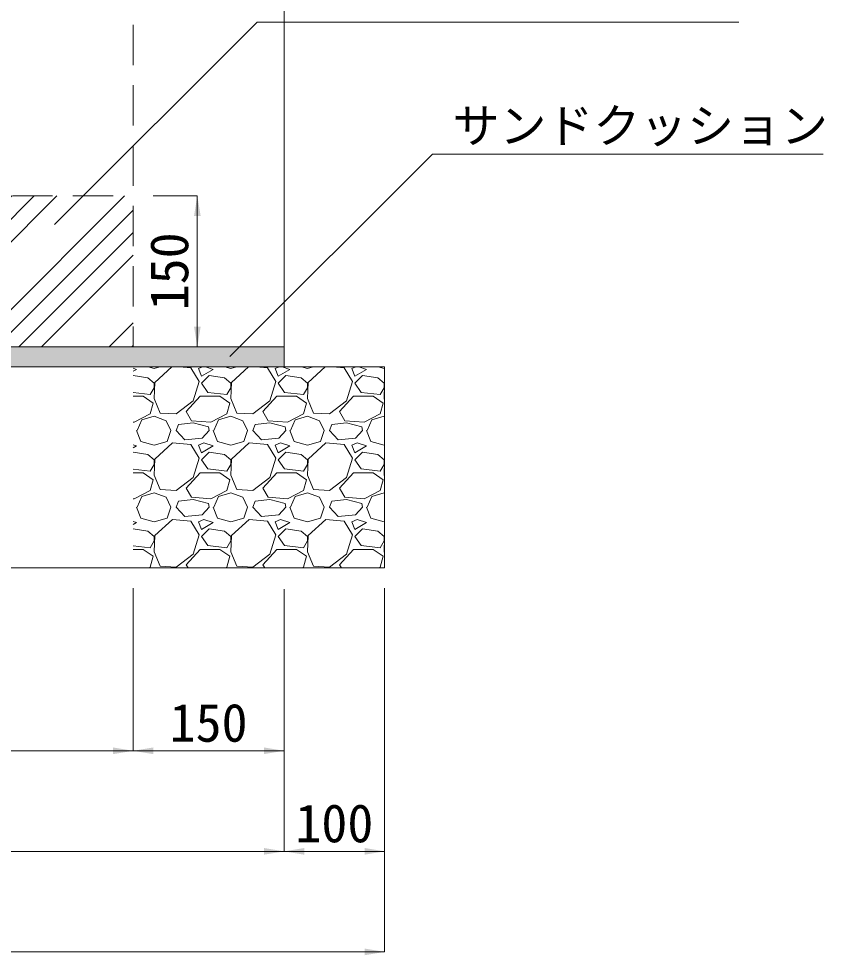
# Model space of a CAD drawing. Units: millimetres at full size. Extents: x 77366 to 106166, y -28085 to 6898.
# Drawn here: x 96756 to 97557, y -11294 to -10363 of the extents above; entities that cross this region are included whole.
import ezdxf
from ezdxf.enums import TextEntityAlignment as Align

# ---------------------------------------------------------------- set-up
doc = ezdxf.new("R2010")
doc.units = ezdxf.units.MM
doc.header["$LTSCALE"] = 50
doc.linetypes.add('USER2', pattern=[1.2, 0.8, -0.4])
for name, color, linetype, lineweight in [('ハッチング', 7, 'Continuous', 9), ('基礎', 7, 'Continuous', 5), ('寸法線', 7, 'Continuous', 13), ('引出線', 4, 'Continuous', 13), ('本体', 2, 'Continuous', 20)]:
    doc.layers.add(name, color=color, linetype=linetype, lineweight=lineweight)
doc.layers.add('モルタル', color=7, linetype='Continuous')
doc.styles.add('ＭＳ ゴシック', font='')
doc.styles.get('ＭＳ ゴシック').set_extended_font_data('MS Gothic')

# ---------------------------------------------------------------- blocks, each defined once
blk = doc.blocks.new('filled_arrow')
at = {"color": 0, "linetype": 'Continuous', "lineweight": -2}
blk.add_solid([(7.5, 1.25), (0, 0), (7.5, -1.25)], dxfattribs=at)

msp = doc.modelspace()

# ---------------------------------------------------------------- hatches: boundary and pattern name
at = {"layer": 'ハッチング'}
h = msp.add_hatch(dxfattribs=at)
h.set_pattern_fill('USER', color=256, style=0, pattern_type=2)
h.set_pattern_definition([(45, (17029.32, -13455.69), (-67.35192, 67.35192), []), (45, (17051.77, -13455.69), (-67.35192, 67.35192), []), (45, (17074.22, -13455.69), (-67.35192, 67.35192), []), (45, (17096.68, -13455.69), (-67.35192, 67.35192), [])])
h.paths.add_polyline_path([(96270.12, -10539.22), (96270.12, -10689.22), (96870.12, -10689.22), (96870.12, -10539.22)])
at = {"layer": 'モルタル'}
msp.add_hatch(color=256, dxfattribs=at).paths.add_polyline_path([(97020.12, -10709.22), (97020.12, -10689.22), (96120.12, -10689.22), (96120.12, -10709.22)])

# ---------------------------------------------------------------- linework, layer by layer
at = {"layer": '基礎', "color": 3, "lineweight": 20}
for p, q in [((96020.12, -10709.22), (97120.12, -10709.22)), ((97120.12, -10709.22), (97120.12, -10909.22)), ((96020.12, -10909.22), (97120.12, -10909.22))]:
    msp.add_line(p, q, dxfattribs=at)
at = {"layer": '基礎'}
for p, q in [((96885.09, -10709.22), (96890.87, -10710.92)), ((96890.87, -10710.92), (96896.65, -10709.22)), ((96908.52, -10709.22), (96891.64, -10724.64)), ((96927.45, -10710.16), (96916.2, -10709.22)), ((96935.83, -10723.88), (96927.45, -10710.16)), ((96939.04, -10709.22), (96935.07, -10710.92)), ((96949.55, -10711.69), (96942.16, -10709.22)), ((96961.29, -10709.22), (96967.07, -10710.92)), ((96967.07, -10710.92), (96972.85, -10709.22)), ((96984.72, -10709.22), (96967.84, -10724.64)), ((97003.65, -10710.16), (96992.4, -10709.22)), ((97012.03, -10723.88), (97003.65, -10710.16)), ((97015.24, -10709.22), (97011.27, -10710.92)), ((97025.75, -10711.69), (97018.36, -10709.22)), ((97037.49, -10709.22), (97043.27, -10710.92)), ((97043.27, -10710.92), (97049.05, -10709.22)), ((97060.92, -10709.22), (97044.04, -10724.64)), ((97079.85, -10710.16), (97068.6, -10709.22)), ((97088.23, -10723.88), (97079.85, -10710.16)), ((97091.44, -10709.22), (97087.47, -10710.92)), ((97101.95, -10711.69), (97094.56, -10709.22)), ((97113.69, -10709.22), (97119.47, -10710.92)), ((96873.35, -10711.69), (96870.12, -10710.61)), ((96870.12, -10713.62), (96873.35, -10711.69)), ((96884.78, -10720.07), (96870.12, -10717.87)), ((96935.07, -10710.92), (96938.12, -10718.54)), ((96938.12, -10718.54), (96949.55, -10711.69)), ((96945.74, -10717.78), (96938.12, -10725.4)), ((96960.98, -10720.07), (96945.74, -10717.78)), ((97011.27, -10710.92), (97014.32, -10718.54)), ((97014.32, -10718.54), (97025.75, -10711.69)), ((97021.94, -10717.78), (97014.32, -10725.4)), ((97037.18, -10720.07), (97021.94, -10717.78)), ((97087.47, -10710.92), (97090.52, -10718.54)), ((97090.52, -10718.54), (97101.95, -10711.69)), ((97098.14, -10717.78), (97090.52, -10725.4)), ((97113.38, -10720.07), (97098.14, -10717.78)), ((97119.47, -10710.92), (97120.12, -10710.73)), ((96890.87, -10725.4), (96884.78, -10720.07)), ((96891.64, -10724.64), (96890.87, -10740.64)), ((96890.87, -10729.97), (96890.87, -10725.4)), ((96929.74, -10742.93), (96935.83, -10723.88)), ((96938.12, -10725.4), (96944.21, -10734.55)), ((96967.07, -10725.4), (96960.98, -10720.07)), ((96967.84, -10724.64), (96967.07, -10740.64)), ((96967.07, -10729.97), (96967.07, -10725.4)), ((97005.94, -10742.93), (97012.03, -10723.88)), ((97014.32, -10725.4), (97020.41, -10734.55)), ((97043.27, -10725.4), (97037.18, -10720.07)), ((97044.04, -10724.64), (97043.27, -10740.64)), ((97043.27, -10729.97), (97043.27, -10725.4)), ((97082.14, -10742.93), (97088.23, -10723.88)), ((97090.52, -10725.4), (97096.61, -10734.55)), ((97119.47, -10725.4), (97113.38, -10720.07)), ((97119.47, -10729.97), (97119.47, -10725.4)), ((97120.12, -10727.06), (97119.47, -10740.64)), ((96870.12, -10734.8), (96887.06, -10736.83)), ((96887.06, -10736.83), (96890.87, -10729.97)), ((96944.21, -10734.55), (96963.26, -10736.83)), ((96963.26, -10736.83), (96967.07, -10729.97)), ((97020.41, -10734.55), (97039.46, -10736.83)), ((97039.46, -10736.83), (97043.27, -10729.97)), ((97096.61, -10734.55), (97115.66, -10736.83)), ((97115.66, -10736.83), (97119.47, -10729.97)), ((96870.12, -10738.36), (96880.21, -10738.36)), ((96880.21, -10738.36), (96890.11, -10745.21)), ((96890.11, -10745.21), (96887.06, -10755.88)), ((96890.87, -10740.64), (96896.97, -10755.12)), ((96912.97, -10755.88), (96929.74, -10742.93)), ((96922.88, -10753.6), (96936.59, -10738.36)), ((96936.59, -10738.36), (96956.41, -10738.36)), ((96956.41, -10738.36), (96966.31, -10745.21)), ((96966.31, -10745.21), (96963.26, -10755.88)), ((96967.07, -10740.64), (96973.17, -10755.12)), ((96989.17, -10755.88), (97005.94, -10742.93)), ((96999.08, -10753.6), (97012.79, -10738.36)), ((97012.79, -10738.36), (97032.61, -10738.36)), ((97032.61, -10738.36), (97042.51, -10745.21)), ((97042.51, -10745.21), (97039.46, -10755.88)), ((97043.27, -10740.64), (97049.37, -10755.12)), ((97065.37, -10755.88), (97082.14, -10742.93)), ((97075.28, -10753.6), (97088.99, -10738.36)), ((97088.99, -10738.36), (97108.81, -10738.36)), ((97108.81, -10738.36), (97118.71, -10745.21)), ((97118.71, -10745.21), (97115.66, -10755.88)), ((97119.47, -10740.64), (97120.12, -10742.18)), ((96887.06, -10755.88), (96871.06, -10764.26)), ((96896.97, -10755.12), (96912.97, -10755.88)), ((96928.21, -10762.74), (96922.88, -10753.6)), ((96963.26, -10755.88), (96947.26, -10764.26)), ((96973.17, -10755.12), (96989.17, -10755.88)), ((97004.41, -10762.74), (96999.08, -10753.6)), ((97039.46, -10755.88), (97023.46, -10764.26)), ((97049.37, -10755.12), (97065.37, -10755.88)), ((97080.61, -10762.74), (97075.28, -10753.6)), ((97115.66, -10755.88), (97099.66, -10764.26)), ((96871.06, -10764.26), (96870.12, -10764.19)), ((96874.11, -10772.65), (96878.68, -10761.98)), ((96878.68, -10761.98), (96890.87, -10758.17)), ((96890.87, -10758.17), (96903.07, -10762.74)), ((96903.07, -10762.74), (96907.64, -10772.65)), ((96929.74, -10765.03), (96915.26, -10766.55)), ((96947.26, -10764.26), (96928.21, -10762.74)), ((96944.98, -10768.84), (96929.74, -10765.03)), ((96950.31, -10772.65), (96954.88, -10761.98)), ((96954.88, -10761.98), (96967.07, -10758.17)), ((96967.07, -10758.17), (96979.27, -10762.74)), ((96979.27, -10762.74), (96983.84, -10772.65)), ((97005.94, -10765.03), (96991.46, -10766.55)), ((97023.46, -10764.26), (97004.41, -10762.74)), ((97021.18, -10768.84), (97005.94, -10765.03)), ((97026.51, -10772.65), (97031.08, -10761.98)), ((97031.08, -10761.98), (97043.27, -10758.17)), ((97043.27, -10758.17), (97055.47, -10762.74)), ((97055.47, -10762.74), (97060.04, -10772.65)), ((97082.14, -10765.03), (97067.66, -10766.55)), ((97099.66, -10764.26), (97080.61, -10762.74)), ((97097.38, -10768.84), (97082.14, -10765.03)), ((97102.71, -10772.65), (97107.28, -10761.98)), ((97107.28, -10761.98), (97119.47, -10758.17)), ((97119.47, -10758.17), (97120.12, -10758.41)), ((96873.35, -10772.65), (96877.92, -10783.31)), ((96903.83, -10783.31), (96907.64, -10772.65)), ((96912.97, -10772.65), (96915.26, -10766.55)), ((96921.35, -10781.79), (96912.97, -10772.65)), ((96945.74, -10772.65), (96938.88, -10780.27)), ((96945.74, -10772.65), (96944.98, -10768.84)), ((96949.55, -10772.65), (96954.12, -10783.31)), ((96980.03, -10783.31), (96983.84, -10772.65)), ((96989.17, -10772.65), (96991.46, -10766.55)), ((96997.55, -10781.79), (96989.17, -10772.65)), ((97021.94, -10772.65), (97015.08, -10780.27)), ((97021.94, -10772.65), (97021.18, -10768.84)), ((97025.75, -10772.65), (97030.32, -10783.31)), ((97056.23, -10783.31), (97060.04, -10772.65)), ((97065.37, -10772.65), (97067.66, -10766.55)), ((97073.75, -10781.79), (97065.37, -10772.65)), ((97098.14, -10772.65), (97091.28, -10780.27)), ((97098.14, -10772.65), (97097.38, -10768.84)), ((97101.95, -10772.65), (97106.52, -10783.31)), ((96877.92, -10783.31), (96890.87, -10787.12)), ((96890.87, -10787.12), (96903.83, -10783.31)), ((96909.16, -10784.84), (96891.64, -10800.84)), ((96927.45, -10786.36), (96909.16, -10784.84)), ((96938.88, -10780.27), (96921.35, -10781.79)), ((96940.4, -10784.84), (96935.07, -10787.12)), ((96949.55, -10787.89), (96940.4, -10784.84)), ((96954.12, -10783.31), (96967.07, -10787.12)), ((96967.07, -10787.12), (96980.03, -10783.31)), ((96985.36, -10784.84), (96967.84, -10800.84)), ((97003.65, -10786.36), (96985.36, -10784.84)), ((97015.08, -10780.27), (96997.55, -10781.79)), ((97016.6, -10784.84), (97011.27, -10787.12)), ((97025.75, -10787.89), (97016.6, -10784.84)), ((97030.32, -10783.31), (97043.27, -10787.12)), ((97043.27, -10787.12), (97056.23, -10783.31)), ((97061.56, -10784.84), (97044.04, -10800.84)), ((97079.85, -10786.36), (97061.56, -10784.84)), ((97091.28, -10780.27), (97073.75, -10781.79)), ((97092.8, -10784.84), (97087.47, -10787.12)), ((97101.95, -10787.89), (97092.8, -10784.84)), ((97106.52, -10783.31), (97119.47, -10787.12)), ((96873.35, -10787.89), (96870.12, -10786.81)), ((96870.12, -10789.82), (96873.35, -10787.89)), ((96884.78, -10796.27), (96870.12, -10794.07)), ((96935.83, -10800.08), (96927.45, -10786.36)), ((96935.07, -10787.12), (96938.12, -10794.74)), ((96938.12, -10794.74), (96949.55, -10787.89)), ((96945.74, -10793.98), (96938.12, -10801.6)), ((96960.98, -10796.27), (96945.74, -10793.98)), ((97012.03, -10800.08), (97003.65, -10786.36)), ((97011.27, -10787.12), (97014.32, -10794.74)), ((97014.32, -10794.74), (97025.75, -10787.89)), ((97021.94, -10793.98), (97014.32, -10801.6)), ((97037.18, -10796.27), (97021.94, -10793.98)), ((97088.23, -10800.08), (97079.85, -10786.36)), ((97087.47, -10787.12), (97090.52, -10794.74)), ((97090.52, -10794.74), (97101.95, -10787.89)), ((97098.14, -10793.98), (97090.52, -10801.6)), ((97113.38, -10796.27), (97098.14, -10793.98)), ((97119.47, -10787.12), (97120.12, -10786.93)), ((96890.87, -10801.6), (96884.78, -10796.27)), ((96891.64, -10800.84), (96890.87, -10816.84)), ((96890.87, -10806.17), (96890.87, -10801.6)), ((96929.74, -10819.13), (96935.83, -10800.08)), ((96938.12, -10801.6), (96944.21, -10810.75)), ((96967.07, -10801.6), (96960.98, -10796.27)), ((96967.84, -10800.84), (96967.07, -10816.84)), ((96967.07, -10806.17), (96967.07, -10801.6)), ((97005.94, -10819.13), (97012.03, -10800.08)), ((97014.32, -10801.6), (97020.41, -10810.75)), ((97043.27, -10801.6), (97037.18, -10796.27)), ((97044.04, -10800.84), (97043.27, -10816.84)), ((97043.27, -10806.17), (97043.27, -10801.6)), ((97082.14, -10819.13), (97088.23, -10800.08)), ((97090.52, -10801.6), (97096.61, -10810.75)), ((97119.47, -10801.6), (97113.38, -10796.27)), ((97119.47, -10806.17), (97119.47, -10801.6)), ((97120.12, -10803.26), (97119.47, -10816.84)), ((96870.12, -10811), (96887.06, -10813.03)), ((96887.06, -10813.03), (96890.87, -10806.17)), ((96944.21, -10810.75), (96963.26, -10813.03)), ((96963.26, -10813.03), (96967.07, -10806.17)), ((97020.41, -10810.75), (97039.46, -10813.03)), ((97039.46, -10813.03), (97043.27, -10806.17)), ((97096.61, -10810.75), (97115.66, -10813.03)), ((97115.66, -10813.03), (97119.47, -10806.17)), ((96870.12, -10814.56), (96880.21, -10814.56)), ((96880.21, -10814.56), (96890.11, -10821.41)), ((96890.11, -10821.41), (96887.06, -10832.08)), ((96890.87, -10816.84), (96896.97, -10831.32)), ((96912.97, -10832.08), (96929.74, -10819.13)), ((96922.88, -10829.8), (96936.59, -10814.56)), ((96936.59, -10814.56), (96956.41, -10814.56)), ((96956.41, -10814.56), (96966.31, -10821.41)), ((96966.31, -10821.41), (96963.26, -10832.08)), ((96967.07, -10816.84), (96973.17, -10831.32)), ((96989.17, -10832.08), (97005.94, -10819.13)), ((96999.08, -10829.8), (97012.79, -10814.56)), ((97012.79, -10814.56), (97032.61, -10814.56)), ((97032.61, -10814.56), (97042.51, -10821.41)), ((97042.51, -10821.41), (97039.46, -10832.08)), ((97043.27, -10816.84), (97049.37, -10831.32)), ((97065.37, -10832.08), (97082.14, -10819.13)), ((97075.28, -10829.8), (97088.99, -10814.56)), ((97088.99, -10814.56), (97108.81, -10814.56)), ((97108.81, -10814.56), (97118.71, -10821.41)), ((97118.71, -10821.41), (97115.66, -10832.08)), ((97119.47, -10816.84), (97120.12, -10818.38)), ((96896.97, -10831.32), (96912.97, -10832.08)), ((96928.21, -10838.94), (96922.88, -10829.8)), ((96973.17, -10831.32), (96989.17, -10832.08)), ((97004.41, -10838.94), (96999.08, -10829.8)), ((97049.37, -10831.32), (97065.37, -10832.08)), ((97080.61, -10838.94), (97075.28, -10829.8)), ((96871.06, -10840.46), (96870.12, -10840.39)), ((96887.06, -10832.08), (96871.06, -10840.46)), ((96874.11, -10848.85), (96878.68, -10838.18)), ((96878.68, -10838.18), (96890.87, -10834.37)), ((96890.87, -10834.37), (96903.07, -10838.94)), ((96903.07, -10838.94), (96907.64, -10848.85)), ((96947.26, -10840.46), (96928.21, -10838.94)), ((96963.26, -10832.08), (96947.26, -10840.46)), ((96950.31, -10848.85), (96954.88, -10838.18)), ((96954.88, -10838.18), (96967.07, -10834.37)), ((96967.07, -10834.37), (96979.27, -10838.94)), ((96979.27, -10838.94), (96983.84, -10848.85)), ((97023.46, -10840.46), (97004.41, -10838.94)), ((97039.46, -10832.08), (97023.46, -10840.46)), ((97026.51, -10848.85), (97031.08, -10838.18)), ((97031.08, -10838.18), (97043.27, -10834.37)), ((97043.27, -10834.37), (97055.47, -10838.94)), ((97055.47, -10838.94), (97060.04, -10848.85)), ((97099.66, -10840.46), (97080.61, -10838.94)), ((97115.66, -10832.08), (97099.66, -10840.46)), ((97102.71, -10848.85), (97107.28, -10838.18)), ((97107.28, -10838.18), (97119.47, -10834.37)), ((97119.47, -10834.37), (97120.12, -10834.61)), ((96873.35, -10848.85), (96877.92, -10859.51)), ((96903.83, -10859.51), (96907.64, -10848.85)), ((96912.97, -10848.85), (96915.26, -10842.75)), ((96921.35, -10857.99), (96912.97, -10848.85)), ((96929.74, -10841.23), (96915.26, -10842.75)), ((96944.98, -10845.04), (96929.74, -10841.23)), ((96945.74, -10848.85), (96938.88, -10856.47)), ((96945.74, -10848.85), (96944.98, -10845.04)), ((96949.55, -10848.85), (96954.12, -10859.51)), ((96980.03, -10859.51), (96983.84, -10848.85)), ((96989.17, -10848.85), (96991.46, -10842.75)), ((96997.55, -10857.99), (96989.17, -10848.85)), ((97005.94, -10841.23), (96991.46, -10842.75)), ((97021.18, -10845.04), (97005.94, -10841.23)), ((97021.94, -10848.85), (97015.08, -10856.47)), ((97021.94, -10848.85), (97021.18, -10845.04)), ((97025.75, -10848.85), (97030.32, -10859.51)), ((97056.23, -10859.51), (97060.04, -10848.85)), ((97065.37, -10848.85), (97067.66, -10842.75)), ((97073.75, -10857.99), (97065.37, -10848.85)), ((97082.14, -10841.23), (97067.66, -10842.75)), ((97097.38, -10845.04), (97082.14, -10841.23)), ((97098.14, -10848.85), (97091.28, -10856.47)), ((97098.14, -10848.85), (97097.38, -10845.04)), ((97101.95, -10848.85), (97106.52, -10859.51)), ((96938.88, -10856.47), (96921.35, -10857.99)), ((97015.08, -10856.47), (96997.55, -10857.99)), ((97091.28, -10856.47), (97073.75, -10857.99)), ((96873.35, -10864.09), (96870.12, -10863.01)), ((96870.12, -10866.02), (96873.35, -10864.09)), ((96877.92, -10859.51), (96890.87, -10863.32)), ((96890.87, -10863.32), (96903.83, -10859.51)), ((96909.16, -10861.04), (96891.64, -10877.04)), ((96927.45, -10862.56), (96909.16, -10861.04)), ((96935.83, -10876.28), (96927.45, -10862.56)), ((96940.4, -10861.04), (96935.07, -10863.32)), ((96935.07, -10863.32), (96938.12, -10870.94)), ((96938.12, -10870.94), (96949.55, -10864.09)), ((96949.55, -10864.09), (96940.4, -10861.04)), ((96954.12, -10859.51), (96967.07, -10863.32)), ((96967.07, -10863.32), (96980.03, -10859.51)), ((96985.36, -10861.04), (96967.84, -10877.04)), ((97003.65, -10862.56), (96985.36, -10861.04)), ((97012.03, -10876.28), (97003.65, -10862.56)), ((97016.6, -10861.04), (97011.27, -10863.32)), ((97011.27, -10863.32), (97014.32, -10870.94)), ((97014.32, -10870.94), (97025.75, -10864.09)), ((97025.75, -10864.09), (97016.6, -10861.04)), ((97030.32, -10859.51), (97043.27, -10863.32)), ((97043.27, -10863.32), (97056.23, -10859.51)), ((97061.56, -10861.04), (97044.04, -10877.04)), ((97079.85, -10862.56), (97061.56, -10861.04)), ((97088.23, -10876.28), (97079.85, -10862.56)), ((97092.8, -10861.04), (97087.47, -10863.32)), ((97087.47, -10863.32), (97090.52, -10870.94)), ((97090.52, -10870.94), (97101.95, -10864.09)), ((97101.95, -10864.09), (97092.8, -10861.04)), ((97106.52, -10859.51), (97119.47, -10863.32)), ((97119.47, -10863.32), (97120.12, -10863.13)), ((96884.78, -10872.47), (96870.12, -10870.27)), ((96890.87, -10877.8), (96884.78, -10872.47)), ((96891.64, -10877.04), (96890.87, -10893.04)), ((96890.87, -10882.37), (96890.87, -10877.8)), ((96929.74, -10895.33), (96935.83, -10876.28)), ((96945.74, -10870.18), (96938.12, -10877.8)), ((96938.12, -10877.8), (96944.21, -10886.95)), ((96960.98, -10872.47), (96945.74, -10870.18)), ((96967.07, -10877.8), (96960.98, -10872.47)), ((96967.84, -10877.04), (96967.07, -10893.04)), ((96967.07, -10882.37), (96967.07, -10877.8)), ((97005.94, -10895.33), (97012.03, -10876.28)), ((97021.94, -10870.18), (97014.32, -10877.8)), ((97014.32, -10877.8), (97020.41, -10886.95)), ((97037.18, -10872.47), (97021.94, -10870.18)), ((97043.27, -10877.8), (97037.18, -10872.47)), ((97044.04, -10877.04), (97043.27, -10893.04)), ((97043.27, -10882.37), (97043.27, -10877.8)), ((97082.14, -10895.33), (97088.23, -10876.28)), ((97098.14, -10870.18), (97090.52, -10877.8)), ((97090.52, -10877.8), (97096.61, -10886.95)), ((97113.38, -10872.47), (97098.14, -10870.18)), ((97119.47, -10877.8), (97113.38, -10872.47)), ((97119.47, -10882.37), (97119.47, -10877.8)), ((96870.12, -10887.2), (96887.06, -10889.23)), ((96887.06, -10889.23), (96890.87, -10882.37)), ((96944.21, -10886.95), (96963.26, -10889.23)), ((96963.26, -10889.23), (96967.07, -10882.37)), ((97020.41, -10886.95), (97039.46, -10889.23)), ((97039.46, -10889.23), (97043.27, -10882.37)), ((97096.61, -10886.95), (97115.66, -10889.23)), ((97115.66, -10889.23), (97119.47, -10882.37)), ((97120.12, -10879.46), (97119.47, -10893.04)), ((96870.12, -10890.76), (96880.21, -10890.76)), ((96880.21, -10890.76), (96890.11, -10897.61)), ((96890.87, -10893.04), (96896.97, -10907.52)), ((96912.97, -10908.28), (96929.74, -10895.33)), ((96922.88, -10906), (96936.59, -10890.76)), ((96936.59, -10890.76), (96956.41, -10890.76)), ((96956.41, -10890.76), (96966.31, -10897.61)), ((96967.07, -10893.04), (96973.17, -10907.52)), ((96989.17, -10908.28), (97005.94, -10895.33)), ((96999.08, -10906), (97012.79, -10890.76)), ((97012.79, -10890.76), (97032.61, -10890.76)), ((97032.61, -10890.76), (97042.51, -10897.61)), ((97043.27, -10893.04), (97049.37, -10907.52)), ((97065.37, -10908.28), (97082.14, -10895.33)), ((97075.28, -10906), (97088.99, -10890.76)), ((97088.99, -10890.76), (97108.81, -10890.76)), ((97108.81, -10890.76), (97118.71, -10897.61)), ((97119.47, -10893.04), (97120.12, -10894.58)), ((96890.11, -10897.61), (96887.06, -10908.28)), ((96966.31, -10897.61), (96963.26, -10908.28)), ((97042.51, -10897.61), (97039.46, -10908.28)), ((97118.71, -10897.61), (97115.66, -10908.28)), ((96887.06, -10908.28), (96885.26, -10909.22)), ((96896.97, -10907.52), (96912.97, -10908.28)), ((96924.76, -10909.22), (96922.88, -10906)), ((96963.26, -10908.28), (96961.46, -10909.22)), ((96973.17, -10907.52), (96989.17, -10908.28)), ((97000.96, -10909.22), (96999.08, -10906)), ((97039.46, -10908.28), (97037.66, -10909.22)), ((97049.37, -10907.52), (97065.37, -10908.28)), ((97077.16, -10909.22), (97075.28, -10906)), ((97115.66, -10908.28), (97113.86, -10909.22))]:
    msp.add_line(p, q, dxfattribs=at)
at = {"layer": '寸法線'}
for p, q in [((96890.12, -10539.22), (96933.93, -10539.22)), ((96933.93, -10689.22), (96933.93, -10539.22)), ((96890.12, -10689.22), (96933.93, -10689.22)), ((96870.12, -10929.22), (96870.12, -11091.01)), ((96870.12, -10929.22), (96870.12, -11091.01)), ((97020.12, -10930.12), (97020.12, -11091.01)), ((97020.12, -10930.12), (97020.12, -11191.01)), ((97020.12, -10930.12), (97020.12, -11191.01)), ((97120.12, -10929.22), (97120.12, -11191.01)), ((97120.12, -10929.22), (97120.12, -11291.01)), ((96270.12, -11091.01), (96870.12, -11091.01)), ((96870.12, -11091.01), (97020.12, -11091.01)), ((96120.12, -11191.01), (97020.12, -11191.01)), ((97020.12, -11191.01), (97120.12, -11191.01)), ((96020.12, -11291.01), (97120.12, -11291.01))]:
    msp.add_line(p, q, dxfattribs=at)
at = {"layer": '引出線'}
for points in [[(96792.09, -10567.63), (96993.38, -10366.34), (97472.24, -10366.34)], [(96966.39, -10698.97), (97167.68, -10497.68), (97555.9, -10497.68)]]:
    msp.add_lwpolyline(points, dxfattribs=at)
at = {"layer": '本体', "linetype": 'USER2', "lineweight": 9}
for p, q in [((96870.12, -9589.22), (96870.12, -10689.22)), ((96270.12, -10539.22), (96870.12, -10539.22)), ((96120.12, -10689.22), (97020.12, -10689.22))]:
    msp.add_line(p, q, dxfattribs=at)
at = {"layer": '本体'}
for p, q in [((97020.12, -9595.22), (97020.12, -10689.22)), ((96120.12, -10689.22), (97020.12, -10689.22)), ((97020.12, -10689.22), (97020.12, -10709.22)), ((96120.12, -10709.22), (97020.12, -10709.22))]:
    msp.add_line(p, q, dxfattribs=at)

# ---------------------------------------------------------------- block references
at = {"layer": '寸法線', "xscale": 2.67, "yscale": 2.67}
for p, rotation in [((96933.93, -10539.22), 270), ((96933.93, -10689.22), 90), ((96870.12, -11091.01), 180), ((97020.12, -11091.01), 180), ((97020.12, -11191.01), 180), ((97120.12, -11191.01), 180), ((97120.12, -11291.01), 180)]:
    msp.add_blockref('filled_arrow', p, dxfattribs=dict(at, rotation=rotation))
for p in [(96870.12, -11091.01), (97020.12, -11191.01)]:
    msp.add_blockref('filled_arrow', p, dxfattribs=at)
at = {"layer": '引出線', "xscale": 0.133, "yscale": 0.133, "rotation": 45}
for p in [(96792.09, -10567.63), (96966.39, -10698.97)]:
    msp.add_blockref('filled_arrow', p, dxfattribs=at)

# ---------------------------------------------------------------- texts
at = {"layer": '寸法線', "style": 'ＭＳ ゴシック'}
msp.add_text('150', height=37.98, rotation=90, dxfattribs=at).set_placement((96905.93, -10614.22), align=Align.MIDDLE_CENTER)
for s, p in [('150', (96945.12, -11063.01)), ('100', (97070.12, -11163.01))]:
    msp.add_text(s, height=37.98, dxfattribs=at).set_placement(p, align=Align.MIDDLE_CENTER)
at = {"layer": '引出線', "style": 'ＭＳ ゴシック'}
msp.add_text('サンドクッション', height=34.18, dxfattribs=at).set_placement((97187.68, -10452.28), align=Align.TOP_LEFT)

doc.saveas('drawing.dxf')
